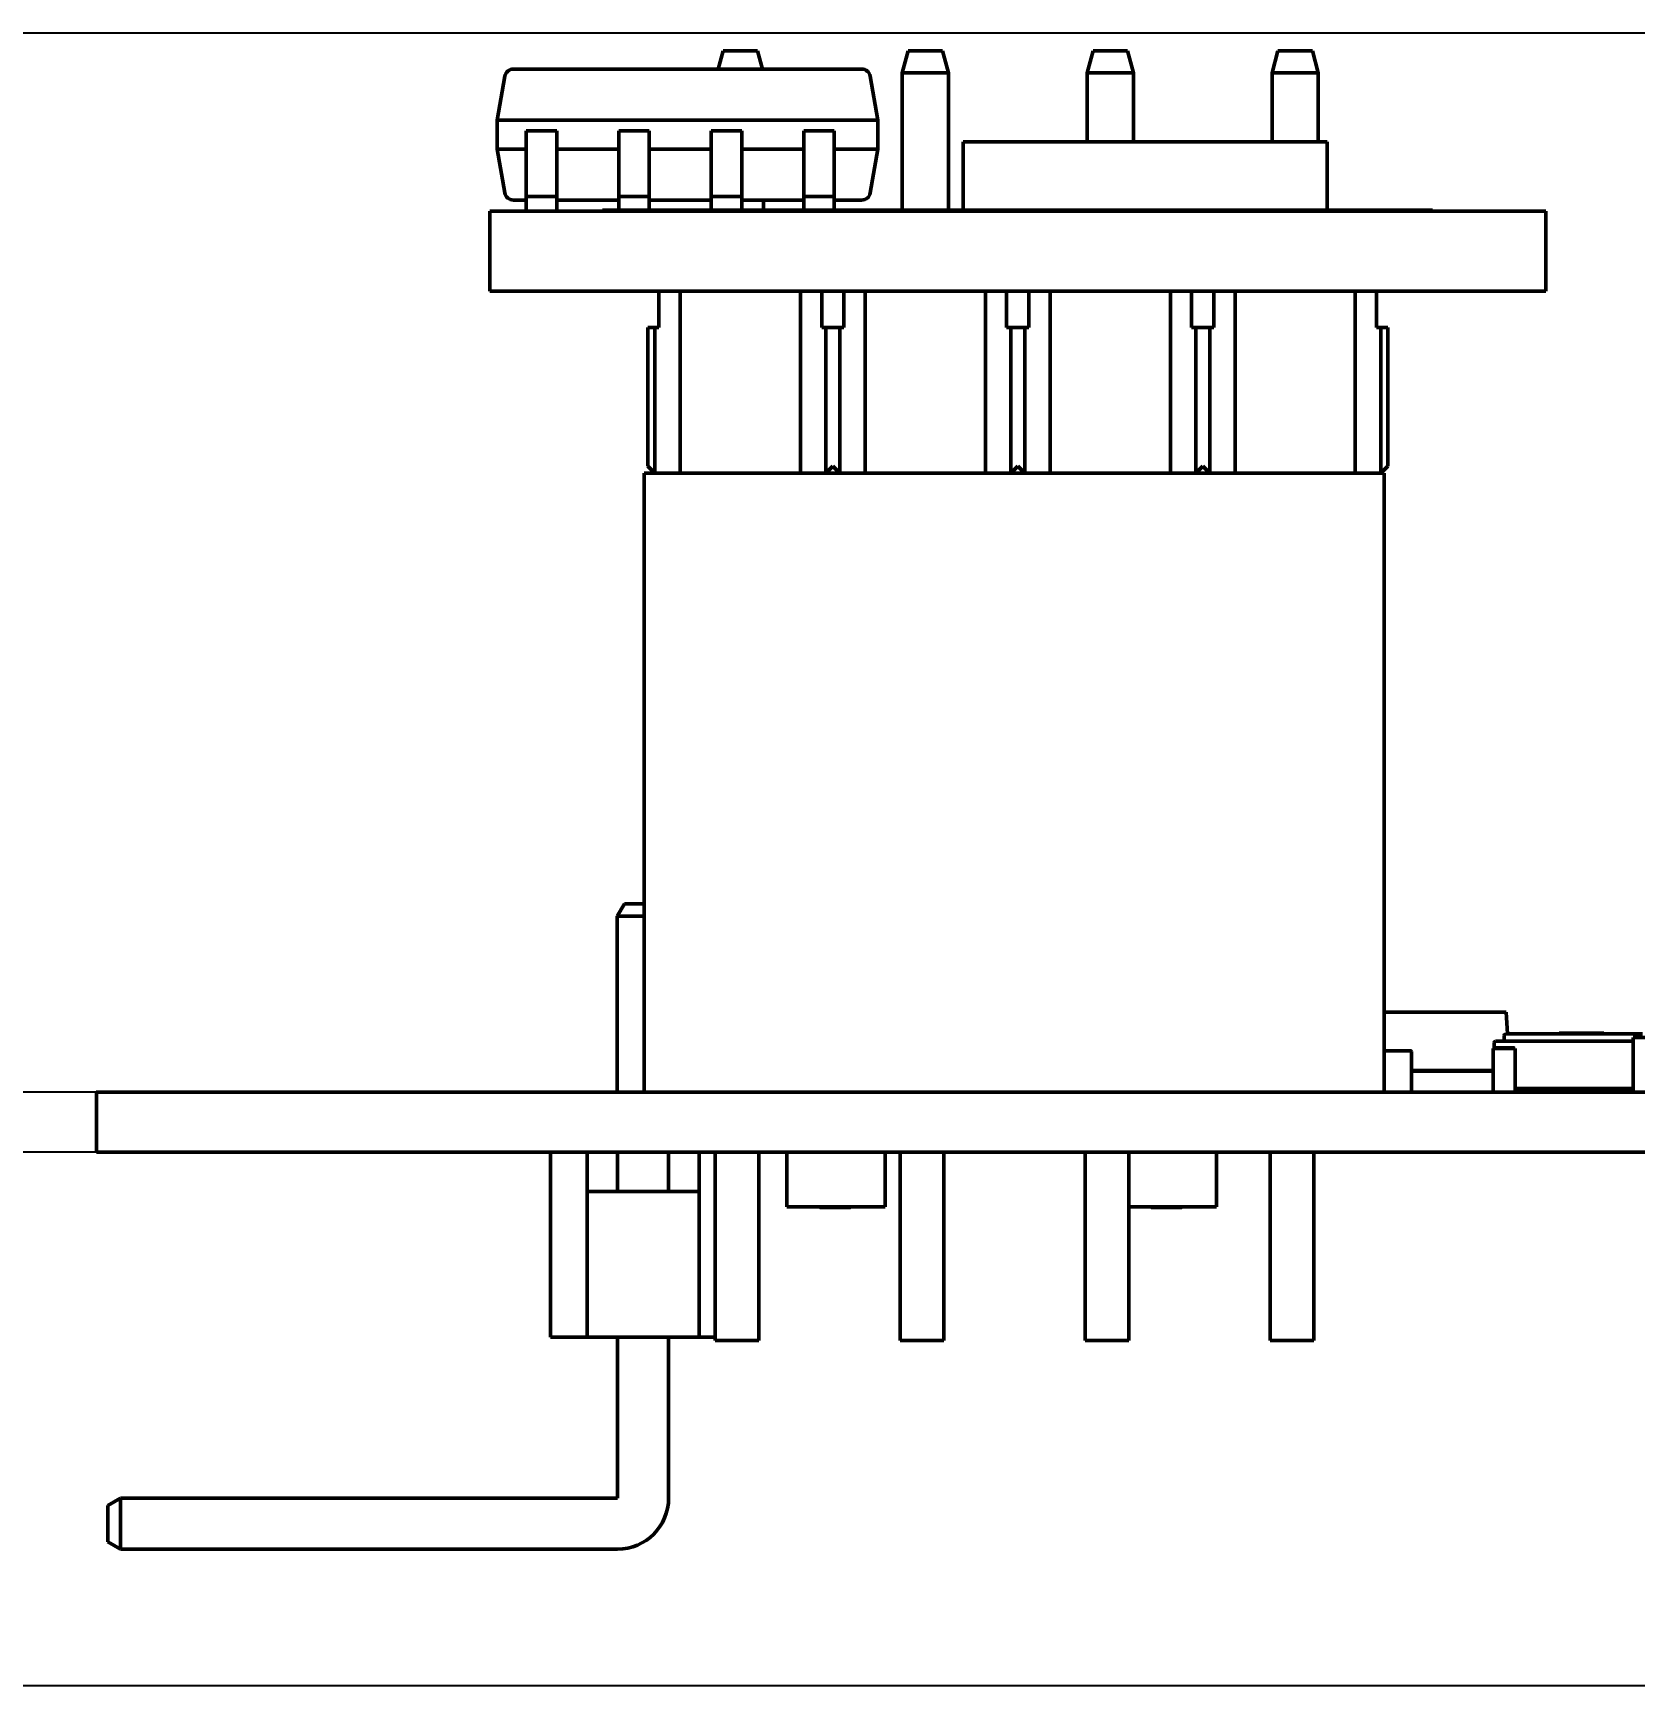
# Model space of a CAD drawing. Header units: millimetres. Extents: x 2803 to 446186229, y 1206 to 1506.
# Drawn here: x 2835.47 to 2857.46, y 1362.44 to 1385.14 of the extents above; entities that cross this region are included whole.
import ezdxf

# ---------------------------------------------------------------- set-up
doc = ezdxf.new("R2010")
doc.units = ezdxf.units.MM
doc.layers.add('Tonk', color=7, linetype='Continuous', lineweight=25)
doc.layers.add('Видимый контур (ГОСТ)', color=7, linetype='Continuous', lineweight=50)
doc.styles.get("Standard").update_dxf_attribs({"font": '', "width": 0.8, "oblique": 15})
doc.styles.get('Standard').set_extended_font_data('GOST type B')
doc.dimstyles.new('ISO-25', dxfattribs={"dimtxt": 2.5, "dimasz": 2.5, "dimexe": 1.25, "dimexo": 0, "dimtad": 1, "dimtxsty": 'Standard', "dimcen": 2.5, "dimadec": 0, "dimazin": 0, "dimtfac": 1, "dimtmove": 0, "dimatfit": 3, "dimfxl": 1, "dimarcsym": 0})

# ---------------------------------------------------------------- blocks, each defined once
blk = doc.blocks.new('*D36')
at = {"layer": 'Tonk', "color": 0, "lineweight": -2, "transparency": 16777216}
for p, q in [((2902.235, 1385.141), (2805.288, 1385.141)), ((2806.538, 1364.944), (2806.538, 1382.641)), ((2902.235, 1362.444), (2805.288, 1362.444))]:
    blk.add_line(p, q, dxfattribs=at)
at = {"layer": 'Tonk', "color": 0, "transparency": 16777216}
for points in [[(2806.122, 1382.641), (2806.955, 1382.641), (2806.538, 1385.141)], [(2806.122, 1364.944), (2806.955, 1364.944), (2806.538, 1362.444)]]:
    blk.add_solid(points, dxfattribs=at)
at = {"layer": 'Tonk', "color": 0, "transparency": 16777216, "insert": (2804.661, 1374.025), "char_height": 2.5, "attachment_point": 5, "rotation": 90}
blk.add_mtext('23*', dxfattribs=at)
blk = doc.blocks.new('*D51')
at = {"layer": 'Tonk', "color": 0, "lineweight": -2, "transparency": 16777216}
for p, q in [((2893.811, 1385.141), (2825.549, 1385.141)), ((2826.799, 1382.641), (2826.799, 1373.097)), ((2836.335, 1370.597), (2825.549, 1370.597))]:
    blk.add_line(p, q, dxfattribs=at)
at = {"layer": 'Tonk', "color": 0, "transparency": 16777216}
for points in [[(2826.382, 1382.641), (2827.215, 1382.641), (2826.799, 1385.141)], [(2826.382, 1373.097), (2827.215, 1373.097), (2826.799, 1370.597)]]:
    blk.add_solid(points, dxfattribs=at)
at = {"layer": 'Tonk', "color": 0, "transparency": 16777216, "insert": (2824.924, 1377.869), "char_height": 2.5, "attachment_point": 5, "rotation": 90}
blk.add_mtext('15*', dxfattribs=at)
blk = doc.blocks.new('*D52')
at = {"layer": 'Tonk', "color": 0, "lineweight": -2, "transparency": 16777216}
for p, q in [((2815.484, 1373.097), (2815.484, 1382.19)), ((2836.335, 1370.597), (2814.234, 1370.597)), ((2815.484, 1369.774), (2815.484, 1370.597)), ((2836.345, 1369.774), (2814.234, 1369.774)), ((2815.484, 1367.274), (2815.484, 1364.774))]:
    blk.add_line(p, q, dxfattribs=at)
at = {"layer": 'Tonk', "color": 0, "transparency": 16777216}
for points in [[(2815.068, 1373.097), (2815.901, 1373.097), (2815.484, 1370.597)], [(2815.068, 1367.274), (2815.901, 1367.274), (2815.484, 1369.774)]]:
    blk.add_solid(points, dxfattribs=at)
at = {"layer": 'Tonk', "color": 0, "transparency": 16777216, "insert": (2813.361, 1379.285), "char_height": 2.5, "attachment_point": 5, "rotation": 90}
blk.add_mtext('1,6*', dxfattribs=at)

msp = doc.modelspace()

# ---------------------------------------------------------------- linework, layer by layer
at = {"layer": 'Видимый контур (ГОСТ)'}
for p, q in [((2844.943, 1384.897), (2844.876, 1384.647)), ((2845.417, 1384.897), (2844.943, 1384.897)), ((2845.417, 1384.897), (2845.484, 1384.647)), ((2847.483, 1384.897), (2847.402, 1384.597)), ((2847.957, 1384.897), (2847.483, 1384.897)), ((2847.957, 1384.897), (2848.037, 1384.597)), ((2850.023, 1384.897), (2849.942, 1384.597)), ((2850.497, 1384.897), (2850.023, 1384.897)), ((2850.497, 1384.897), (2850.577, 1384.597)), ((2852.563, 1384.897), (2852.482, 1384.597)), ((2853.037, 1384.897), (2852.563, 1384.897)), ((2853.037, 1384.897), (2853.117, 1384.597)), ((2841.946, 1384.548), (2841.84, 1383.947)), ((2842.064, 1384.647), (2846.846, 1384.647)), ((2846.964, 1384.548), (2847.07, 1383.947)), ((2848.037, 1384.597), (2847.402, 1384.597)), ((2847.402, 1384.597), (2847.402, 1382.707)), ((2848.037, 1384.597), (2848.037, 1382.707)), ((2850.577, 1384.597), (2849.942, 1384.597)), ((2849.942, 1384.597), (2849.942, 1383.647)), ((2850.577, 1384.597), (2850.577, 1383.647)), ((2853.117, 1384.597), (2852.482, 1384.597)), ((2852.482, 1384.597), (2852.482, 1383.647)), ((2853.117, 1384.597), (2853.117, 1383.647)), ((2841.84, 1383.547), (2841.84, 1383.947)), ((2847.07, 1383.947), (2841.84, 1383.947)), ((2847.07, 1383.547), (2847.07, 1383.947)), ((2842.24, 1383.797), (2842.66, 1383.797)), ((2842.24, 1383.797), (2842.24, 1383.397)), ((2842.66, 1383.797), (2842.66, 1383.397)), ((2843.51, 1383.797), (2843.93, 1383.797)), ((2843.51, 1383.797), (2843.51, 1383.397)), ((2843.93, 1383.797), (2843.93, 1383.397)), ((2844.78, 1383.797), (2845.2, 1383.797)), ((2844.78, 1383.797), (2844.78, 1383.397)), ((2845.2, 1383.797), (2845.2, 1383.397)), ((2846.05, 1383.797), (2846.47, 1383.797)), ((2846.05, 1383.797), (2846.05, 1383.397)), ((2846.47, 1383.797), (2846.47, 1383.397)), ((2848.24, 1382.707), (2848.24, 1383.647)), ((2848.24, 1383.647), (2853.24, 1383.647)), ((2853.24, 1382.707), (2853.24, 1383.647)), ((2842.24, 1383.547), (2841.84, 1383.547)), ((2841.946, 1382.946), (2841.84, 1383.547)), ((2842.24, 1383.397), (2842.24, 1383.097)), ((2843.51, 1383.547), (2842.66, 1383.547)), ((2842.66, 1383.397), (2842.66, 1383.097)), ((2843.51, 1383.397), (2843.51, 1383.097)), ((2844.78, 1383.547), (2843.93, 1383.547)), ((2843.93, 1383.397), (2843.93, 1383.097)), ((2844.78, 1383.397), (2844.78, 1383.097)), ((2846.05, 1383.547), (2845.2, 1383.547)), ((2845.2, 1383.397), (2845.2, 1383.097)), ((2846.05, 1383.397), (2846.05, 1383.097)), ((2847.07, 1383.547), (2846.47, 1383.547)), ((2846.47, 1383.397), (2846.47, 1383.097)), ((2846.964, 1382.946), (2847.07, 1383.547)), ((2842.24, 1382.897), (2842.24, 1383.097)), ((2842.66, 1382.897), (2842.66, 1383.097)), ((2843.51, 1382.897), (2843.51, 1383.097)), ((2843.93, 1382.897), (2843.93, 1383.097)), ((2844.78, 1382.897), (2844.78, 1383.097)), ((2845.2, 1382.897), (2845.2, 1383.097)), ((2846.05, 1382.897), (2846.05, 1383.097)), ((2846.47, 1382.897), (2846.47, 1383.097)), ((2841.74, 1381.597), (2841.74, 1382.697)), ((2841.74, 1382.697), (2856.24, 1382.697)), ((2842.064, 1382.847), (2842.24, 1382.847)), ((2842.24, 1382.897), (2842.66, 1382.897)), ((2842.24, 1382.897), (2842.24, 1382.697)), ((2842.66, 1382.897), (2842.66, 1382.697)), ((2842.66, 1382.847), (2843.51, 1382.847)), ((2843.589, 1382.707), (2843.289, 1382.707)), ((2843.289, 1382.707), (2843.289, 1382.697)), ((2843.51, 1382.897), (2843.93, 1382.897)), ((2843.51, 1382.897), (2843.51, 1382.707)), ((2843.589, 1382.707), (2847.424, 1382.707)), ((2843.93, 1382.897), (2843.93, 1382.707)), ((2843.93, 1382.847), (2844.78, 1382.847)), ((2844.78, 1382.897), (2845.2, 1382.897)), ((2844.78, 1382.897), (2844.78, 1382.707)), ((2845.2, 1382.897), (2845.2, 1382.707)), ((2845.2, 1382.847), (2846.05, 1382.847)), ((2845.497, 1382.847), (2845.497, 1382.707)), ((2846.05, 1382.897), (2846.47, 1382.897)), ((2846.05, 1382.897), (2846.05, 1382.707)), ((2846.47, 1382.897), (2846.47, 1382.707)), ((2846.47, 1382.847), (2846.846, 1382.847)), ((2847.724, 1382.707), (2847.424, 1382.707)), ((2847.724, 1382.707), (2848.303, 1382.707)), ((2847.724, 1382.707), (2847.724, 1382.697)), ((2848.603, 1382.707), (2848.303, 1382.707)), ((2848.303, 1382.707), (2848.303, 1382.697)), ((2848.603, 1382.707), (2849.782, 1382.707)), ((2850.082, 1382.707), (2849.782, 1382.707)), ((2850.082, 1382.707), (2850.661, 1382.707)), ((2850.082, 1382.707), (2850.082, 1382.697)), ((2850.961, 1382.707), (2850.661, 1382.707)), ((2850.661, 1382.707), (2850.661, 1382.697)), ((2850.961, 1382.707), (2852.096, 1382.707)), ((2852.396, 1382.707), (2852.096, 1382.707)), ((2852.396, 1382.707), (2852.98, 1382.707)), ((2852.396, 1382.707), (2852.396, 1382.697)), ((2853.28, 1382.707), (2852.98, 1382.707)), ((2852.98, 1382.707), (2852.98, 1382.697)), ((2853.28, 1382.707), (2854.387, 1382.707)), ((2854.687, 1382.707), (2854.387, 1382.707)), ((2854.687, 1382.707), (2854.687, 1382.697)), ((2856.24, 1381.597), (2856.24, 1382.697)), ((2841.74, 1381.597), (2856.24, 1381.597)), ((2844.063, 1381.597), (2844.063, 1381.097)), ((2844.355, 1381.597), (2844.355, 1379.097)), ((2846.005, 1381.597), (2846.005, 1379.097)), ((2846.297, 1381.597), (2846.297, 1381.097)), ((2846.603, 1381.597), (2846.603, 1381.097)), ((2846.895, 1381.597), (2846.895, 1379.097)), ((2848.545, 1381.597), (2848.545, 1379.097)), ((2848.837, 1381.597), (2848.837, 1381.097)), ((2849.143, 1381.597), (2849.143, 1381.097)), ((2849.435, 1381.597), (2849.435, 1379.097)), ((2851.085, 1381.597), (2851.085, 1379.097)), ((2851.377, 1381.597), (2851.377, 1381.097)), ((2851.683, 1381.597), (2851.683, 1381.097)), ((2851.975, 1381.597), (2851.975, 1379.097)), ((2853.625, 1381.597), (2853.625, 1379.097)), ((2853.917, 1381.597), (2853.917, 1381.097)), ((2843.91, 1381.097), (2843.91, 1379.192)), ((2844.005, 1381.097), (2843.91, 1381.097)), ((2844.005, 1381.097), (2844.005, 1379.097)), ((2844.005, 1381.097), (2844.063, 1381.097)), ((2846.355, 1381.097), (2846.297, 1381.097)), ((2846.355, 1381.097), (2846.355, 1379.097)), ((2846.545, 1381.097), (2846.355, 1381.097)), ((2846.545, 1381.097), (2846.545, 1379.097)), ((2846.545, 1381.097), (2846.603, 1381.097)), ((2848.895, 1381.097), (2848.837, 1381.097)), ((2848.895, 1381.097), (2848.895, 1379.097)), ((2849.085, 1381.097), (2848.895, 1381.097)), ((2849.085, 1381.097), (2849.085, 1379.097)), ((2849.085, 1381.097), (2849.143, 1381.097)), ((2851.435, 1381.097), (2851.377, 1381.097)), ((2851.435, 1381.097), (2851.435, 1379.097)), ((2851.625, 1381.097), (2851.435, 1381.097)), ((2851.625, 1381.097), (2851.625, 1379.097)), ((2851.625, 1381.097), (2851.683, 1381.097)), ((2853.975, 1381.097), (2853.917, 1381.097)), ((2853.975, 1381.097), (2853.975, 1379.097)), ((2854.07, 1381.097), (2853.975, 1381.097)), ((2854.07, 1381.097), (2854.07, 1379.192)), ((2843.86, 1379.097), (2843.86, 1370.597)), ((2843.86, 1379.097), (2854.02, 1379.097)), ((2843.91, 1379.192), (2844.005, 1379.097)), ((2846.45, 1379.192), (2846.355, 1379.097)), ((2846.45, 1379.192), (2846.545, 1379.097)), ((2848.895, 1379.097), (2848.99, 1379.192)), ((2849.085, 1379.097), (2848.99, 1379.192)), ((2851.53, 1379.192), (2851.435, 1379.097)), ((2851.53, 1379.192), (2851.625, 1379.097)), ((2854.07, 1379.192), (2853.975, 1379.097)), ((2854.02, 1379.097), (2854.02, 1370.597)), ((2843.59, 1373.186), (2843.49, 1373.013)), ((2843.86, 1373.186), (2843.59, 1373.186)), ((2843.49, 1373.013), (2843.49, 1370.597)), ((2843.86, 1373.013), (2843.49, 1373.013)), ((2855.698, 1371.697), (2854.02, 1371.697)), ((2855.714, 1371.397), (2855.698, 1371.697)), ((2855.67, 1371.317), (2855.67, 1371.377)), ((2855.97, 1371.397), (2855.69, 1371.397)), ((2855.97, 1371.397), (2857.57, 1371.397)), ((2856.424, 1371.407), (2856.424, 1371.397)), ((2856.603, 1371.407), (2856.424, 1371.407)), ((2856.603, 1371.407), (2856.603, 1371.397)), ((2856.611, 1371.407), (2856.603, 1371.407)), ((2856.611, 1371.407), (2856.611, 1371.397)), ((2856.809, 1371.407), (2856.611, 1371.407)), ((2857.031, 1371.407), (2856.809, 1371.407)), ((2857.031, 1371.407), (2857.031, 1371.397)), ((2857.039, 1371.407), (2857.031, 1371.407)), ((2857.039, 1371.407), (2857.039, 1371.397)), ((2857.44, 1371.347), (2857.44, 1370.597)), ((2857.44, 1371.347), (2857.64, 1371.347)), ((2854.02, 1371.167), (2854.385, 1371.167)), ((2854.395, 1371.157), (2854.395, 1370.597)), ((2855.72, 1371.197), (2855.52, 1371.197)), ((2855.52, 1371.197), (2855.52, 1370.597)), ((2855.53, 1371.207), (2855.53, 1371.277)), ((2855.53, 1371.207), (2855.73, 1371.207)), ((2855.53, 1371.207), (2855.53, 1371.197)), ((2855.73, 1371.297), (2855.55, 1371.297)), ((2855.72, 1371.197), (2855.82, 1371.197)), ((2855.73, 1371.297), (2857.44, 1371.297)), ((2855.73, 1371.207), (2855.811, 1371.207)), ((2855.82, 1371.197), (2855.82, 1370.597)), ((2855.52, 1370.897), (2854.395, 1370.897)), ((2854.395, 1370.887), (2855.52, 1370.887)), ((2854.395, 1370.887), (2855.52, 1370.887)), ((2855.82, 1370.647), (2857.44, 1370.647)), ((2856.32, 1370.647), (2856.32, 1370.597)), ((2856.34, 1370.647), (2856.34, 1370.597)), ((2857.22, 1370.647), (2857.22, 1370.597)), ((2836.34, 1370.597), (2836.335, 1370.597)), ((2836.34, 1370.597), (2840.305, 1370.597)), ((2836.34, 1370.597), (2836.34, 1369.774)), ((2943.863, 1370.597), (2840.305, 1370.597)), ((2836.345, 1369.774), (2836.34, 1369.774)), ((2836.345, 1369.774), (2840.31, 1369.774)), ((2943.868, 1369.774), (2840.31, 1369.774)), ((2842.575, 1367.234), (2842.575, 1369.774)), ((2843.075, 1369.234), (2843.075, 1369.774)), ((2843.495, 1369.774), (2843.495, 1369.234)), ((2844.195, 1369.234), (2844.195, 1369.774)), ((2844.615, 1369.774), (2844.615, 1369.234)), ((2844.835, 1367.186), (2844.835, 1369.774)), ((2845.435, 1367.186), (2845.435, 1369.774)), ((2845.82, 1369.024), (2845.82, 1369.774)), ((2847.17, 1369.024), (2847.17, 1369.774)), ((2847.375, 1367.186), (2847.375, 1369.774)), ((2847.975, 1367.186), (2847.975, 1369.774)), ((2849.915, 1367.186), (2849.915, 1369.774)), ((2850.515, 1367.186), (2850.515, 1369.774)), ((2851.72, 1369.024), (2851.72, 1369.774)), ((2852.455, 1367.186), (2852.455, 1369.774)), ((2853.055, 1367.186), (2853.055, 1369.774)), ((2844.615, 1369.234), (2843.075, 1369.234)), ((2843.075, 1367.234), (2843.075, 1369.234)), ((2844.615, 1369.234), (2844.615, 1367.234)), ((2845.82, 1369.024), (2847.17, 1369.024)), ((2846.272, 1369.014), (2846.272, 1369.024)), ((2846.692, 1369.014), (2846.692, 1369.024)), ((2850.515, 1369.024), (2851.72, 1369.024)), ((2850.822, 1369.014), (2850.822, 1369.024)), ((2851.242, 1369.014), (2851.242, 1369.024)), ((2843.075, 1367.234), (2842.575, 1367.234)), ((2844.615, 1367.234), (2843.075, 1367.234)), ((2843.495, 1365.024), (2843.495, 1367.234)), ((2844.195, 1367.234), (2844.195, 1365.024)), ((2844.835, 1367.234), (2844.615, 1367.234)), ((2844.835, 1367.186), (2845.435, 1367.186)), ((2847.375, 1367.186), (2847.975, 1367.186)), ((2849.915, 1367.186), (2850.515, 1367.186)), ((2852.455, 1367.186), (2853.055, 1367.186)), ((2836.495, 1364.924), (2836.668, 1365.024)), ((2843.495, 1365.024), (2836.668, 1365.024)), ((2836.668, 1365.024), (2836.668, 1364.324)), ((2836.495, 1364.424), (2836.495, 1364.924)), ((2836.668, 1364.324), (2836.495, 1364.424)), ((2836.668, 1364.324), (2843.495, 1364.324))]:
    msp.add_line(p, q, dxfattribs=at)
for centre, radius, start, end in [((2842.064, 1384.527), 0.12, 90, 170), ((2846.846, 1384.527), 0.12, 10, 90), ((2842.064, 1382.967), 0.12, 190, 270), ((2846.846, 1382.967), 0.12, 270, 350), ((2855.69, 1371.377), 0.02, 90, 180), ((2854.385, 1371.157), 0.01, 360, 90), ((2855.55, 1371.277), 0.02, 90, 180), ((2855.65, 1371.317), 0.02, 270, 360), ((2843.495, 1365.024), 0.7, 270, 0)]:
    msp.add_arc(centre, radius, start, end, dxfattribs=at)
for points, knots in [([(2846.272, 1369.014), (2846.272, 1369.014), (2846.272, 1369.014), (2846.273, 1369.014), (2846.275, 1369.014), (2846.277, 1369.014), (2846.28, 1369.014), (2846.284, 1369.014), (2846.289, 1369.014), (2846.294, 1369.014), (2846.3, 1369.014), (2846.306, 1369.014), (2846.313, 1369.014), (2846.321, 1369.014), (2846.33, 1369.014), (2846.339, 1369.014), (2846.349, 1369.014), (2846.36, 1369.014), (2846.371, 1369.014), (2846.384, 1369.014), (2846.398, 1369.014), (2846.412, 1369.014), (2846.428, 1369.014), (2846.445, 1369.014), (2846.463, 1369.014), (2846.476, 1369.014), (2846.482, 1369.014)], [0, 0, 0, 0, 0.033787, 0.066622, 0.099285, 0.131361, 0.163585, 0.196104, 0.228902, 0.262158, 0.295991, 0.330218, 0.36506, 0.400951, 0.43762, 0.475708, 0.515381, 0.556414, 0.599765, 0.646424, 0.696431, 0.749782, 0.806573, 0.867436, 0.931887, 1, 1, 1, 1]), ([(2846.482, 1369.014), (2846.488, 1369.014), (2846.501, 1369.014), (2846.519, 1369.014), (2846.536, 1369.014), (2846.552, 1369.014), (2846.567, 1369.014), (2846.58, 1369.014), (2846.593, 1369.014), (2846.604, 1369.014), (2846.615, 1369.014), (2846.625, 1369.014), (2846.634, 1369.014), (2846.643, 1369.014), (2846.65, 1369.014), (2846.658, 1369.014), (2846.664, 1369.014), (2846.67, 1369.014), (2846.675, 1369.014), (2846.68, 1369.014), (2846.684, 1369.014), (2846.687, 1369.014), (2846.689, 1369.014), (2846.691, 1369.014), (2846.692, 1369.014), (2846.692, 1369.014), (2846.692, 1369.014)], [0, 0, 0, 0, 0.068595, 0.133246, 0.194313, 0.251279, 0.304513, 0.354235, 0.400481, 0.443411, 0.484015, 0.523252, 0.561042, 0.5979, 0.633518, 0.668314, 0.702496, 0.736685, 0.770293, 0.803437, 0.835913, 0.86846, 0.900847, 0.933467, 0.966258, 1, 1, 1, 1]), ([(2850.822, 1369.014), (2850.822, 1369.014), (2850.822, 1369.014), (2850.823, 1369.014), (2850.825, 1369.014), (2850.827, 1369.014), (2850.83, 1369.014), (2850.834, 1369.014), (2850.839, 1369.014), (2850.844, 1369.014), (2850.85, 1369.014), (2850.856, 1369.014), (2850.863, 1369.014), (2850.871, 1369.014), (2850.88, 1369.014), (2850.889, 1369.014), (2850.899, 1369.014), (2850.91, 1369.014), (2850.921, 1369.014), (2850.934, 1369.014), (2850.948, 1369.014), (2850.962, 1369.014), (2850.978, 1369.014), (2850.995, 1369.014), (2851.013, 1369.014), (2851.026, 1369.014), (2851.032, 1369.014)], [0, 0, 0, 0, 0.033787, 0.066622, 0.099285, 0.131361, 0.163585, 0.196104, 0.228902, 0.262158, 0.295991, 0.330218, 0.36506, 0.400951, 0.43762, 0.475708, 0.515381, 0.556414, 0.599765, 0.646424, 0.696431, 0.749782, 0.806573, 0.867436, 0.931887, 1, 1, 1, 1]), ([(2851.032, 1369.014), (2851.038, 1369.014), (2851.051, 1369.014), (2851.069, 1369.014), (2851.086, 1369.014), (2851.102, 1369.014), (2851.117, 1369.014), (2851.13, 1369.014), (2851.143, 1369.014), (2851.154, 1369.014), (2851.165, 1369.014), (2851.175, 1369.014), (2851.184, 1369.014), (2851.193, 1369.014), (2851.2, 1369.014), (2851.208, 1369.014), (2851.214, 1369.014), (2851.22, 1369.014), (2851.225, 1369.014), (2851.23, 1369.014), (2851.234, 1369.014), (2851.237, 1369.014), (2851.239, 1369.014), (2851.241, 1369.014), (2851.242, 1369.014), (2851.242, 1369.014), (2851.242, 1369.014)], [0, 0, 0, 0, 0.068595, 0.133246, 0.194313, 0.251279, 0.304513, 0.354235, 0.400481, 0.443411, 0.484015, 0.523252, 0.561042, 0.5979, 0.633518, 0.668314, 0.702496, 0.736685, 0.770293, 0.803437, 0.835913, 0.86846, 0.900847, 0.933467, 0.966258, 1, 1, 1, 1])]:
    msp.add_open_spline(points, degree=3, knots=knots, dxfattribs=at)

# ---------------------------------------------------------------- dimensions: what is measured, and where the dimension line sits
at = {"layer": 'Tonk'}
for base, p1, p2, text, picture, middle in [((2806.538, 1385.141), (2902.235, 1362.444), (2902.235, 1385.141), '23*', '*D36', (2806.538, 1374.025)), ((2815.484, 1369.774), (2836.335, 1370.597), (2836.345, 1369.774), '1,6*', '*D52', (2815.484, 1379.285))]:
    dim = msp.add_linear_dim(base=base, p1=p1, p2=p2, angle=90, text=text, dimstyle='ISO-25', dxfattribs=at)
    dim.commit()
    dim.dimension.update_dxf_attribs({"geometry": picture, "text_midpoint": middle, "dimtype": 160})
dim = msp.add_linear_dim(base=(2826.799, 1370.597), p1=(2893.811, 1385.141), p2=(2836.335, 1370.597), angle=90, text='15*', dimstyle='ISO-25', dxfattribs=at)
dim.commit()
dim.dimension.update_dxf_attribs({"geometry": '*D51', "text_midpoint": (2824.924, 1377.869)})

doc.saveas('drawing.dxf')
